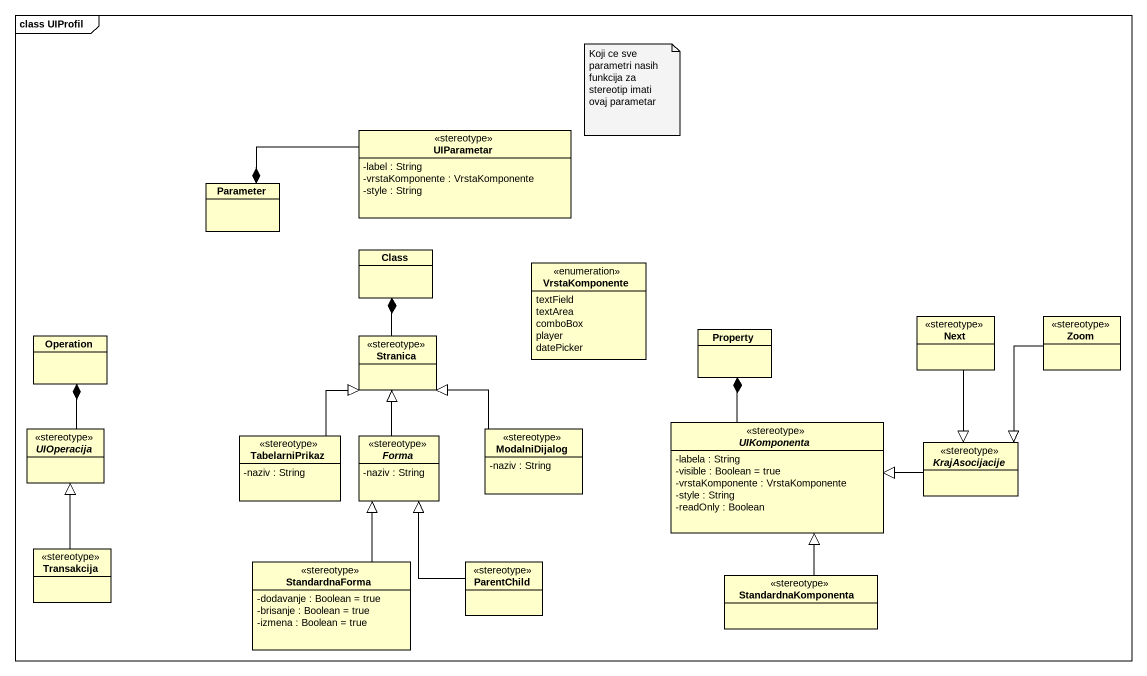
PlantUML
@startuml
mainframe class UIProfil
hide circle
hide empty members
skinparam classAttributeIconSize 0
class UIParametar <<stereotype>> {
  -label : String
  -vrstaKomponente : VrstaKomponente
  -style : String
}
class Parameter
class "Class" as Class_
enum VrstaKomponente {
  textField
  textArea
  comboBox
  player
  datePicker
}
class Operation
class Stranica <<stereotype>>
class Property
class Next <<stereotype>>
class Zoom <<stereotype>>
abstract class UIKomponenta <<stereotype>> {
  -labela : String
  -visible : Boolean = true
  -vrstaKomponente : VrstaKomponente
  -style : String
  -readOnly : Boolean
}
abstract class UIOperacija <<stereotype>>
class TabelarniPrikaz <<stereotype>> {
  -naziv : String
}
abstract class Forma <<stereotype>> {
  -naziv : String
}
class ModalniDijalog <<stereotype>> {
  -naziv : String
}
abstract class KrajAsocijacije <<stereotype>>
class Transakcija <<stereotype>>
class StandardnaForma <<stereotype>> {
  -dodavanje : Boolean = true
  -brisanje : Boolean = true
  -izmena : Boolean = true
}
class ParentChild <<stereotype>>
class StandardnaKomponenta <<stereotype>>
UIParametar -left-* Parameter
Stranica -up-* Class_
Next --|> KrajAsocijacije
Zoom --|> KrajAsocijacije
UIKomponenta -up-* Property
UIOperacija -up-* Operation
TabelarniPrikaz -up-|> Stranica
Forma -up-|> Stranica
ModalniDijalog -up-|> Stranica
KrajAsocijacije -left-|> UIKomponenta
Transakcija -up-|> UIOperacija
StandardnaForma -up-|> Forma
ParentChild -up-|> Forma
StandardnaKomponenta -up-|> UIKomponenta
note as N1
  Koji ce sve parametri nasih funkcija za stereotip imati ovaj parametar
end note
@enduml
